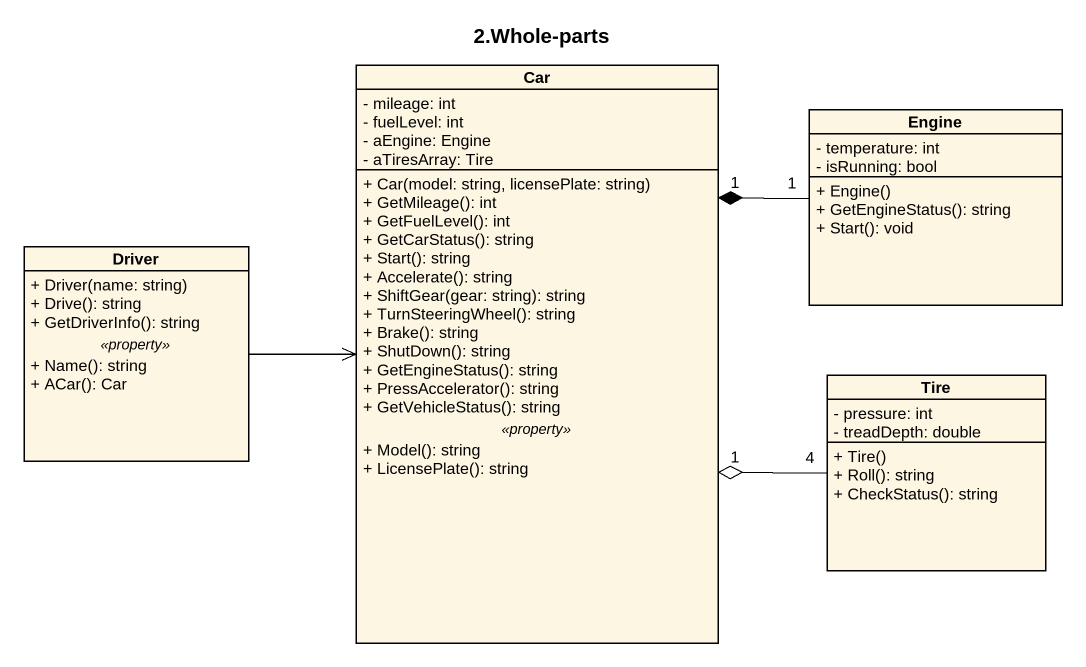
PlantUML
@startuml
title 2.Whole-parts
hide circle
hide empty members
skinparam classAttributeIconSize 0
class Car {
  - mileage: int
  - fuelLevel: int
  - aEngine: Engine
  - aTiresArray: Tire
  --
  + Car(model: string, licensePlate: string)
  + GetMileage(): int
  + GetFuelLevel(): int
  + GetCarStatus(): string
  + Start(): string
  + Accelerate(): string
  + ShiftGear(gear: string): string
  + TurnSteeringWheel(): string
  + Brake(): string
  + ShutDown(): string
  + GetEngineStatus(): string
  + PressAccelerator(): string
  + GetVehicleStatus(): string
  .. <<property>> ..
  + Model(): string
  + LicensePlate(): string
}
class Engine {
  - temperature: int
  - isRunning: bool
  + Engine()
  + GetEngineStatus(): string
  + Start(): void
}
class Driver {
  + Driver(name: string)
  + Drive(): string
  + GetDriverInfo(): string
  .. <<property>> ..
  + Name(): string
  + ACar(): Car
}
class Tire {
  - pressure: int
  - treadDepth: double
  + Tire()
  + Roll(): string
  + CheckStatus(): string
}
Engine "1" -left-* "1" Car
Driver -right-> Car
Tire "4" -left-o "1" Car
@enduml
